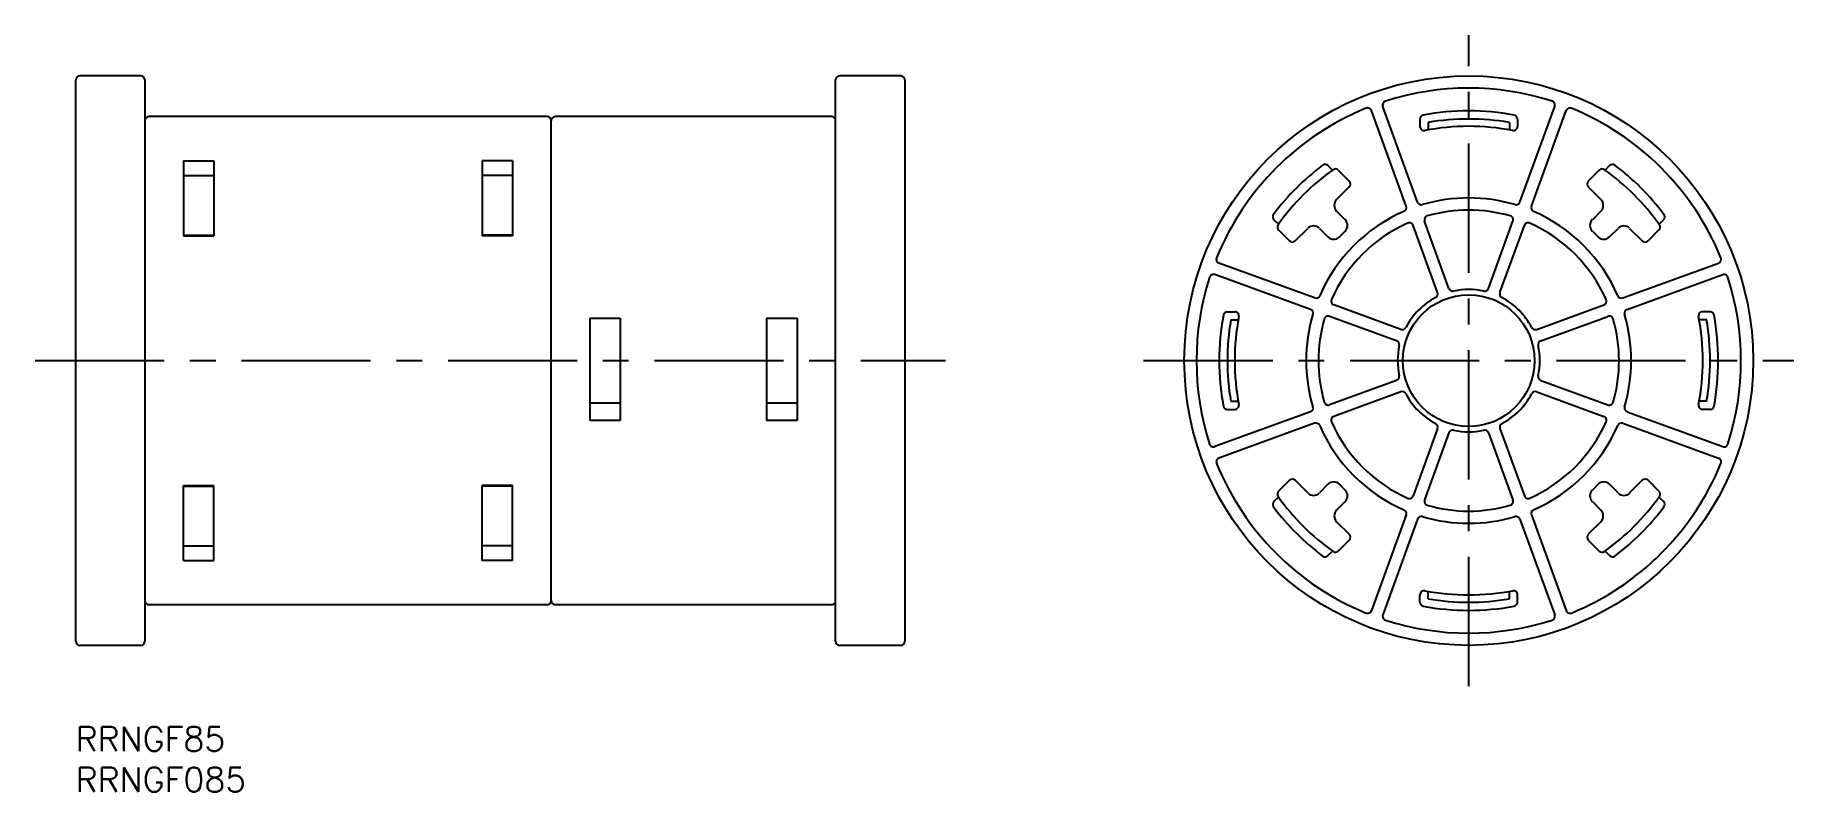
# Model space of a CAD drawing. Extents: x -5 to 211, y -8 to 85.
import ezdxf

# ---------------------------------------------------------------- set-up
doc = ezdxf.new("R2010")
doc.units = 0
doc.header["$LTSCALE"] = 0.5
doc.linetypes.add('CENTER', pattern=[50.8, 31.75, -6.35, 6.35, -6.35])
for name, color, linetype in [('MSM_CENTER', 1, 'CENTER'), ('MSM_CONTINUOUS', 7, 'CONTINUOUS'), ('MSM_PART_NUMBER', 7, 'CONTINUOUS')]:
    doc.layers.add(name, color=color, linetype=linetype)
doc.styles.get("Standard").update_dxf_attribs({"font": 'txt.shx', "height": 3, "bigfont": 'bigfont.shx'})

# ---------------------------------------------------------------- blocks, each defined once
blk = doc.blocks.new('*U1')
at = {"layer": 'MSM_PART_NUMBER'}
blk.add_text('RRNGF85', height=3, dxfattribs=at).set_placement((0, -3))
blk = doc.blocks.new('*U2')
at = {"layer": 'MSM_PART_NUMBER'}
blk.add_text('RRNGF085', height=3, dxfattribs=at).set_placement((0, -8))

msp = doc.modelspace()

# ---------------------------------------------------------------- linework, layer by layer
at = {"layer": 'MSM_CENTER'}
for p, q in [((171.4, 5), (171.4, 85)), ((-5, 45), (107, 45)), ((131.4, 45), (211.4, 45))]:
    msp.add_line(p, q, dxfattribs=at)
at = {"layer": 'MSM_CONTINUOUS'}
for p, q in [((0, 10.5), (0, 79.5)), ((8, 80), (0.5, 80)), ((8.5, 79.5), (8.5, 10.5)), ((93.5, 10.5), (93.5, 79.5)), ((101.5, 80), (94, 80)), ((102, 79.5), (102, 10.5)), ((165.11, 64.48), (160.83, 76.24)), ((177.7, 64.48), (181.98, 76.24)), ((58, 75), (9, 75)), ((58.5, 15.5), (58.5, 74.5)), ((93, 75), (59, 75)), ((163.7, 63.97), (159.42, 75.73)), ((165.4, 74.69), (165.4, 73.78)), ((166.4, 74.28), (166.4, 73.36)), ((176.4, 74.28), (176.4, 73.36)), ((177.4, 74.69), (177.4, 73.78)), ((179.11, 63.97), (183.39, 75.73)), ((13.25, 69.57), (17, 69.57)), ((13.25, 69.57), (13.25, 60.34)), ((17, 69.57), (17, 60.34)), ((53.75, 69.57), (50, 69.57)), ((50, 69.57), (50, 60.34)), ((53.75, 69.57), (53.75, 60.34)), ((13.25, 67.77), (17, 67.77)), ((53.75, 67.77), (50, 67.77)), ((154.63, 68.42), (154.08, 68.97)), ((155.35, 68.41), (156.7, 67.06)), ((187.46, 68.41), (186.11, 67.06)), ((188.17, 68.42), (188.73, 68.97)), ((155.14, 64.8), (156.7, 66.35)), ((186.11, 66.35), (187.67, 64.8)), ((156.2, 62.32), (155.14, 63.38)), ((187.67, 63.38), (186.61, 62.32)), ((147.99, 61.77), (147.43, 62.32)), ((147.99, 61.06), (149.34, 59.71)), ((150.05, 59.71), (151.6, 61.26)), ((153.02, 61.26), (154.08, 60.2)), ((155.49, 60.2), (156.2, 60.91)), ((167.56, 53.36), (164.56, 61.62)), ((168.97, 53.87), (165.97, 62.13)), ((173.83, 53.87), (176.84, 62.13)), ((175.24, 53.36), (178.25, 61.62)), ((186.61, 60.91), (187.31, 60.2)), ((188.73, 60.2), (189.79, 61.26)), ((191.2, 61.26), (192.76, 59.71)), ((194.81, 61.06), (193.46, 59.71)), ((194.82, 61.77), (195.37, 62.32)), ((13.25, 60.42), (17, 60.42)), ((13.25, 60.34), (17, 60.34)), ((53.75, 60.42), (50, 60.42)), ((53.75, 60.34), (50, 60.34)), ((152.43, 52.7), (140.67, 56.98)), ((190.37, 52.7), (202.13, 56.98)), ((151.92, 51.29), (140.16, 55.57)), ((190.89, 51.29), (202.65, 55.57)), ((63.25, 50.2), (63.25, 37.62)), ((63.25, 50.2), (67, 50.2)), ((67, 50.2), (67, 37.62)), ((85, 50.2), (85, 37.62)), ((85, 50.2), (88.75, 50.2)), ((88.75, 50.2), (88.75, 37.62)), ((141.71, 51), (142.62, 51)), ((142.13, 50), (143.04, 50)), ((162.53, 47.43), (154.27, 50.44)), ((163.05, 48.84), (154.79, 51.85)), ((179.76, 48.84), (188.02, 51.85)), ((180.27, 47.43), (188.53, 50.44)), ((200.68, 50), (199.77, 50)), ((201.1, 51), (200.18, 51)), ((162.53, 42.57), (154.27, 39.56)), ((163.05, 41.16), (154.79, 38.15)), ((179.76, 41.16), (188.02, 38.15)), ((180.27, 42.57), (188.53, 39.56)), ((63.25, 39.8), (67, 39.8)), ((85, 39.8), (88.75, 39.8)), ((141.71, 39), (142.62, 39)), ((142.13, 40), (143.04, 40)), ((200.68, 40), (199.77, 40)), ((201.1, 39), (200.18, 39)), ((67, 37.62), (63.25, 37.62)), ((88.75, 37.62), (85, 37.62)), ((151.92, 38.71), (140.16, 34.43)), ((152.43, 37.3), (140.67, 33.02)), ((190.37, 37.3), (202.13, 33.02)), ((190.89, 38.71), (202.65, 34.43)), ((167.56, 36.64), (164.56, 28.38)), ((168.97, 36.13), (165.97, 27.87)), ((173.83, 36.13), (176.84, 27.87)), ((175.24, 36.64), (178.25, 28.38)), ((13.25, 20.43), (13.25, 29.66)), ((13.25, 29.66), (17, 29.66)), ((13.25, 29.58), (17, 29.58)), ((17, 20.43), (17, 29.66)), ((53.75, 29.66), (50, 29.66)), ((50, 20.43), (50, 29.66)), ((53.75, 29.58), (50, 29.58)), ((53.75, 20.43), (53.75, 29.66)), ((147.99, 28.23), (147.43, 27.68)), ((147.99, 28.94), (149.34, 30.29)), ((151.6, 28.74), (150.05, 30.29)), ((154.08, 29.8), (153.02, 28.74)), ((156.2, 29.09), (155.49, 29.8)), ((187.31, 29.8), (186.61, 29.09)), ((189.79, 28.74), (188.73, 29.8)), ((192.76, 30.29), (191.2, 28.74)), ((194.81, 28.94), (193.46, 30.29)), ((194.82, 28.23), (195.37, 27.68)), ((155.14, 26.62), (156.2, 27.68)), ((163.7, 26.03), (159.42, 14.27)), ((179.11, 26.03), (183.39, 14.27)), ((186.61, 27.68), (187.67, 26.62)), ((156.7, 23.65), (155.14, 25.2)), ((165.11, 25.52), (160.83, 13.76)), ((177.7, 25.52), (181.98, 13.76)), ((187.67, 25.2), (186.11, 23.65)), ((13.25, 22.23), (17, 22.23)), ((53.75, 22.23), (50, 22.23)), ((155.35, 21.59), (156.7, 22.94)), ((187.46, 21.59), (186.11, 22.94)), ((13.25, 20.43), (17, 20.43)), ((53.75, 20.43), (50, 20.43)), ((154.63, 21.58), (154.08, 21.03)), ((188.17, 21.58), (188.73, 21.03)), ((165.4, 15.31), (165.4, 16.22)), ((166.4, 15.72), (166.4, 16.64)), ((176.4, 15.72), (176.4, 16.64)), ((177.4, 15.31), (177.4, 16.22)), ((58, 15), (9, 15)), ((93, 15), (59, 15)), ((8, 10), (0.5, 10)), ((101.5, 10), (94, 10))]:
    msp.add_line(p, q, dxfattribs=at)
for radius in [35, 8.1]:
    msp.add_circle((171.4, 45), radius, dxfattribs=at)
for centre, radius, start, end in [((0.5, 79.5), 0.5, 90, 180), ((8, 79.5), 0.5, 0, 90), ((94, 79.5), 0.5, 90, 180), ((101.5, 79.5), 0.5, 0, 90), ((171.4, 45), 33.5, 72.1708, 107.8292), ((171.4, 45), 33.5, 112.1708, 157.8292), ((158.95, 75.56), 0.5, 20, 112.1708), ((161.3, 76.42), 0.5, 107.8292, 200), ((181.51, 76.42), 0.5, 340, 72.1708), ((183.86, 75.56), 0.5, 67.8292, 160), ((171.4, 45), 33.5, 22.1708, 67.8292), ((9, 74.5), 0.5, 90, 180), ((58, 74.5), 0.5, 0, 90), ((59, 74.5), 0.5, 90, 180), ((93, 74.5), 0.5, 0, 90), ((165.9, 74.69), 0.5, 100.4932, 180), ((165.9, 73.78), 0.5, 180, 280.8194), ((171.4, 45), 30.7, 79.5068, 100.4932), ((171.4, 45), 28.8, 79.1806, 100.8194), ((171.4, 45), 29.7, 80.3081, 99.6919), ((176.9, 73.78), 0.5, 259.1806, 360), ((176.9, 74.69), 0.5, 360, 79.5068), ((171.4, 45), 30, 126.8148, 143.1852), ((171.4, 45), 28.8, 125.4402, 144.5598), ((153.73, 68.62), 0.5, 45, 126.8148), ((154.99, 68.06), 0.5, 45, 125.4402), ((187.81, 68.06), 0.5, 54.5598, 135), ((171.4, 45), 28.8, 35.4402, 54.5598), ((189.08, 68.62), 0.5, 53.1852, 135), ((171.4, 45), 30, 36.8148, 53.1852), ((156.34, 66.71), 0.5, 315, 45), ((171.4, 45), 20, 73.4958, 106.5042), ((186.46, 66.71), 0.5, 135, 225), ((147.79, 62.68), 0.5, 143.1852, 225), ((171.4, 45), 20, 113.4958, 156.5042), ((155.85, 64.09), 1, 135, 225), ((163.23, 63.8), 0.5, 293.4958, 20), ((165.58, 64.66), 0.5, 200, 286.5042), ((166.44, 62.3), 0.5, 106.0179, 200), ((171.4, 45), 18.5, 73.9821, 106.0179), ((176.37, 62.3), 0.5, 340, 73.9821), ((177.23, 64.66), 0.5, 253.4958, 340), ((179.58, 63.8), 0.5, 160, 246.5042), ((171.4, 45), 20, 23.4958, 66.5042), ((186.96, 64.09), 1, 315, 45), ((195.02, 62.68), 0.5, 315, 36.8148), ((148.35, 61.41), 0.5, 144.5598, 225), ((152.31, 60.56), 1, 45, 135), ((171.4, 45), 18.5, 113.9821, 156.0179), ((155.49, 61.62), 1, 315, 45), ((164.09, 61.45), 0.5, 20, 113.9821), ((178.72, 61.45), 0.5, 66.0179, 160), ((171.4, 45), 18.5, 23.9821, 66.0179), ((187.31, 61.62), 1, 135, 225), ((190.49, 60.56), 1, 45, 135), ((194.46, 61.41), 0.5, 315, 35.4402), ((149.69, 60.06), 0.5, 225, 315), ((154.79, 60.91), 1, 225, 315), ((188.02, 60.91), 1, 225, 315), ((193.11, 60.06), 0.5, 225, 315), ((140.84, 57.45), 0.5, 157.8292, 250), ((201.96, 57.45), 0.5, 290, 22.1708), ((171.4, 45), 33.5, 162.1708, 197.8292), ((139.99, 55.1), 0.5, 70, 162.1708), ((202.82, 55.1), 0.5, 17.8292, 110), ((171.4, 45), 33.5, 342.1708, 17.8292), ((152.6, 53.17), 0.5, 250, 336.5042), ((154.96, 52.32), 0.5, 156.0179, 250), ((171.4, 45), 8.75, 117.7664, 152.2336), ((167.09, 53.18), 0.5, 297.7664, 20), ((169.44, 54.04), 0.5, 200, 282.2336), ((171.4, 45), 8.75, 77.7664, 102.2336), ((173.36, 54.04), 0.5, 257.7664, 340), ((175.71, 53.18), 0.5, 160, 242.2336), ((171.4, 45), 8.75, 27.7664, 62.2336), ((187.85, 52.32), 0.5, 290, 23.9821), ((190.2, 53.17), 0.5, 203.4958, 290), ((171.4, 45), 30.7, 169.5068, 190.4932), ((141.71, 50.5), 0.5, 90, 169.5068), ((171.4, 45), 29.7, 170.3081, 189.6919), ((171.4, 45), 28.8, 169.1806, 190.8194), ((142.62, 50.5), 0.5, 349.1806, 90), ((171.4, 45), 20, 163.4958, 196.5042), ((151.75, 50.82), 0.5, 343.4958, 70), ((171.4, 45), 18.5, 163.9821, 196.0179), ((154.1, 49.97), 0.5, 70, 163.9821), ((188.7, 49.97), 0.5, 16.0179, 110), ((171.4, 45), 18.5, 343.9821, 16.0179), ((191.06, 50.82), 0.5, 110, 196.5042), ((171.4, 45), 20, 343.4958, 16.5042), ((200.18, 50.5), 0.5, 90, 190.8194), ((171.4, 45), 28.8, 349.1806, 10.8194), ((171.4, 45), 29.7, 350.3081, 9.6919), ((201.1, 50.5), 0.5, 10.4932, 90), ((171.4, 45), 30.7, 349.5068, 10.4932), ((163.22, 49.31), 0.5, 250, 332.2336), ((179.59, 49.31), 0.5, 207.7664, 290), ((162.36, 46.96), 0.5, 347.7664, 70), ((171.4, 45), 8.75, 167.7664, 192.2336), ((180.44, 46.96), 0.5, 110, 192.2336), ((171.4, 45), 8.75, 347.7664, 12.2336), ((162.36, 43.04), 0.5, 290, 12.2336), ((163.22, 40.69), 0.5, 27.7664, 110), ((179.59, 40.69), 0.5, 70, 152.2336), ((180.44, 43.04), 0.5, 167.7664, 250), ((141.71, 39.5), 0.5, 190.4932, 270), ((142.62, 39.5), 0.5, 270, 10.8194), ((151.75, 39.18), 0.5, 290, 16.5042), ((154.1, 40.03), 0.5, 196.0179, 290), ((171.4, 45), 8.75, 207.7664, 242.2336), ((171.4, 45), 8.75, 297.7664, 332.2336), ((188.7, 40.03), 0.5, 250, 343.9821), ((191.06, 39.18), 0.5, 163.4958, 250), ((200.18, 39.5), 0.5, 169.1806, 270), ((201.1, 39.5), 0.5, 270, 349.5068), ((152.6, 36.83), 0.5, 23.4958, 110), ((171.4, 45), 20, 203.4958, 246.5042), ((154.96, 37.68), 0.5, 110, 203.9821), ((171.4, 45), 18.5, 203.9821, 246.0179), ((167.09, 36.82), 0.5, 340, 62.2336), ((175.71, 36.82), 0.5, 117.7664, 200), ((171.4, 45), 18.5, 293.9821, 336.0179), ((171.4, 45), 20, 293.4958, 336.5042), ((187.85, 37.68), 0.5, 336.0179, 70), ((190.2, 36.83), 0.5, 70, 156.5042), ((139.99, 34.9), 0.5, 197.8292, 290), ((169.44, 35.96), 0.5, 77.7664, 160), ((171.4, 45), 8.75, 257.7664, 282.2336), ((173.36, 35.96), 0.5, 20, 102.2336), ((202.82, 34.9), 0.5, 250, 342.1708), ((140.84, 32.55), 0.5, 110, 202.1708), ((201.96, 32.55), 0.5, 337.8292, 70), ((171.4, 45), 33.5, 202.1708, 247.8292), ((149.69, 29.94), 0.5, 45, 135), ((171.4, 45), 33.5, 292.1708, 337.8292), ((193.11, 29.94), 0.5, 45, 135), ((148.35, 28.59), 0.5, 135, 215.4402), ((171.4, 45), 28.8, 215.4402, 234.5598), ((152.31, 29.44), 1, 225, 315), ((154.79, 29.09), 1, 45, 135), ((155.49, 28.38), 1, 315, 45), ((164.09, 28.55), 0.5, 246.0179, 340), ((178.72, 28.55), 0.5, 200, 293.9821), ((187.31, 28.38), 1, 135, 225), ((188.02, 29.09), 1, 45, 135), ((171.4, 45), 28.8, 305.4402, 324.5598), ((190.49, 29.44), 1, 225, 315), ((194.46, 28.59), 0.5, 324.5598, 45), ((147.79, 27.32), 0.5, 135, 216.8148), ((171.4, 45), 30, 216.8148, 233.1852), ((155.85, 25.91), 1, 135, 225), ((163.23, 26.2), 0.5, 340, 66.5042), ((166.44, 27.7), 0.5, 160, 253.9821), ((171.4, 45), 18.5, 253.9821, 286.0179), ((176.37, 27.7), 0.5, 286.0179, 20), ((179.58, 26.2), 0.5, 113.4958, 200), ((186.96, 25.91), 1, 315, 45), ((171.4, 45), 30, 306.8148, 323.1852), ((195.02, 27.32), 0.5, 323.1852, 45), ((165.58, 25.34), 0.5, 73.4958, 160), ((171.4, 45), 20, 253.4958, 286.5042), ((177.23, 25.34), 0.5, 20, 106.5042), ((156.34, 23.29), 0.5, 315, 45), ((186.46, 23.29), 0.5, 135, 225), ((153.73, 21.38), 0.5, 233.1852, 315), ((154.99, 21.94), 0.5, 234.5598, 315), ((187.81, 21.94), 0.5, 225, 305.4402), ((189.08, 21.38), 0.5, 225, 306.8148), ((9, 15.5), 0.5, 180, 270), ((58, 15.5), 0.5, 270, 0), ((59, 15.5), 0.5, 180, 270), ((93, 15.5), 0.5, 270, 0), ((165.9, 16.22), 0.5, 79.1806, 180), ((165.9, 15.31), 0.5, 180, 259.5068), ((171.4, 45), 28.8, 259.1806, 280.8194), ((171.4, 45), 29.7, 260.3081, 279.6919), ((176.9, 16.22), 0.5, 0, 100.8194), ((176.9, 15.31), 0.5, 280.4932, 0), ((158.95, 14.44), 0.5, 247.8292, 340), ((161.3, 13.58), 0.5, 160, 252.1708), ((171.4, 45), 33.5, 252.1708, 287.8292), ((171.4, 45), 30.7, 259.5068, 280.4932), ((181.51, 13.58), 0.5, 287.8292, 20), ((183.86, 14.44), 0.5, 200, 292.1708), ((0.5, 10.5), 0.5, 180, 270), ((8, 10.5), 0.5, 270, 0), ((94, 10.5), 0.5, 180, 270), ((101.5, 10.5), 0.5, 270, 0)]:
    msp.add_arc(centre, radius, start, end, dxfattribs=at)

# ---------------------------------------------------------------- block references
for name in ['*U1', '*U2']:
    msp.add_blockref(name, (0, 0), dxfattribs=at)

doc.saveas('drawing.dxf')
